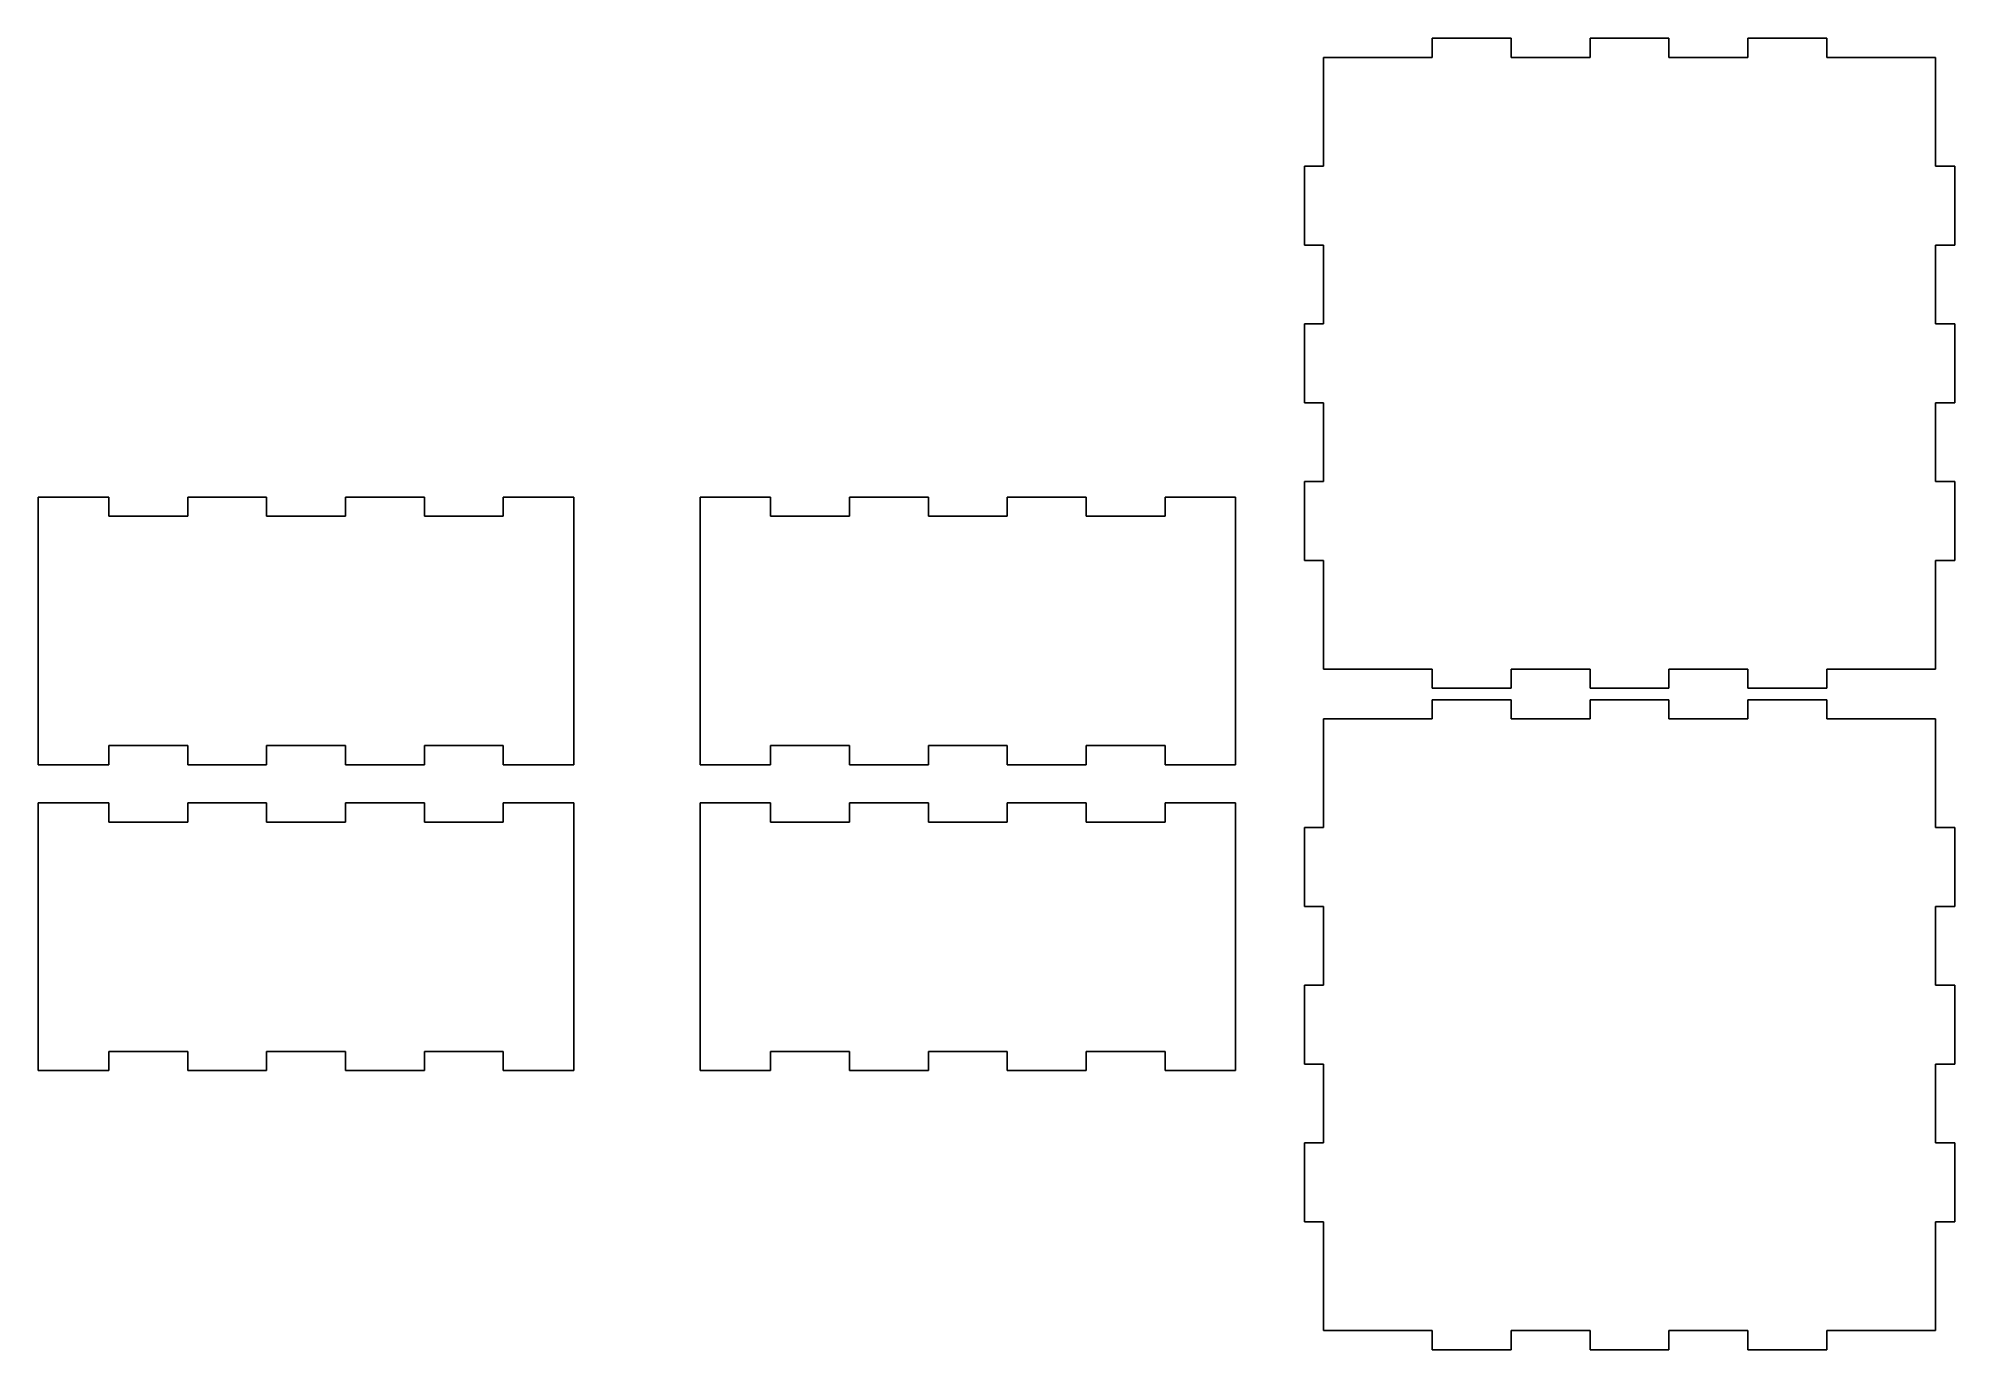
# Model space of a CAD drawing. Header units: centimetres. Extents: x 1.5 to 51.6, y 0.3 to 34.6.
import ezdxf

# ---------------------------------------------------------------- set-up
doc = ezdxf.new("R2010")
doc.units = ezdxf.units.CM
doc.header["$MEASUREMENT"] = 0
for name, color, linetype in [('Robot_Electonic_Enclosure v1_upper box v1_back_outsideCutPath', 7, 'Continuous'), ('Robot_Electonic_Enclosure v1_upper box v1_bottom_outsideCutPath', 7, 'Continuous'), ('Robot_Electonic_Enclosure v1_upper box v1_right_outsideCutPath', 7, 'Continuous'), ('Robot_Electonic_Enclosure v1_upper box v1_top_outsideCutPath', 7, 'Continuous')]:
    doc.layers.add(name, color=color, linetype=linetype)

msp = doc.modelspace()

# ---------------------------------------------------------------- linework, layer by layer
at = {"layer": 'Robot_Electonic_Enclosure v1_upper box v1_back_outsideCutPath'}
for p, q in [((1.5, 22.6), (1.5, 15.6)), ((1.5, 22.6), (1.5, 15.6)), ((3.34375, 22.6), (1.5, 22.6)), ((3.34375, 22.1), (3.34375, 22.6)), ((7.46875, 22.6), (5.40625, 22.6)), ((5.40625, 22.6), (5.40625, 22.1)), ((7.46875, 22.1), (7.46875, 22.6)), ((11.59375, 22.6), (9.53125, 22.6)), ((9.53125, 22.6), (9.53125, 22.1)), ((11.59375, 22.1), (11.59375, 22.6)), ((13.65625, 22.6), (13.65625, 22.1)), ((15.5, 22.6), (13.65625, 22.6)), ((15.5, 22.6), (15.5, 15.6)), ((15.5, 22.6), (15.5, 15.6)), ((5.40625, 22.1), (3.34375, 22.1)), ((9.53125, 22.1), (7.46875, 22.1)), ((13.65625, 22.1), (11.59375, 22.1)), ((3.34375, 16.1), (5.40625, 16.1)), ((3.34375, 15.6), (3.34375, 16.1)), ((5.40625, 16.1), (5.40625, 15.6)), ((7.46875, 15.6), (7.46875, 16.1)), ((7.46875, 16.1), (9.53125, 16.1)), ((9.53125, 16.1), (9.53125, 15.6)), ((11.59375, 16.1), (13.65625, 16.1)), ((11.59375, 15.6), (11.59375, 16.1)), ((13.65625, 16.1), (13.65625, 15.6)), ((1.5, 15.6), (3.34375, 15.6)), ((5.40625, 15.6), (7.46875, 15.6)), ((9.53125, 15.6), (11.59375, 15.6)), ((13.65625, 15.6), (15.5, 15.6)), ((3.34375, 14.6), (1.5, 14.6)), ((1.5, 14.6), (1.5, 7.6)), ((1.5, 14.6), (1.5, 7.6)), ((3.34375, 14.1), (3.34375, 14.6)), ((5.40625, 14.6), (5.40625, 14.1)), ((7.46875, 14.6), (5.40625, 14.6)), ((7.46875, 14.1), (7.46875, 14.6)), ((11.59375, 14.6), (9.53125, 14.6)), ((9.53125, 14.6), (9.53125, 14.1)), ((11.59375, 14.1), (11.59375, 14.6)), ((15.5, 14.6), (13.65625, 14.6)), ((13.65625, 14.6), (13.65625, 14.1)), ((15.5, 14.6), (15.5, 7.6)), ((15.5, 14.6), (15.5, 7.6)), ((5.40625, 14.1), (3.34375, 14.1)), ((9.53125, 14.1), (7.46875, 14.1)), ((13.65625, 14.1), (11.59375, 14.1)), ((3.34375, 8.1), (5.40625, 8.1)), ((3.34375, 7.6), (3.34375, 8.1)), ((5.40625, 8.1), (5.40625, 7.6)), ((7.46875, 8.1), (9.53125, 8.1)), ((7.46875, 7.6), (7.46875, 8.1)), ((9.53125, 8.1), (9.53125, 7.6)), ((11.59375, 8.1), (13.65625, 8.1)), ((11.59375, 7.6), (11.59375, 8.1)), ((13.65625, 8.1), (13.65625, 7.6)), ((1.5, 7.6), (3.34375, 7.6)), ((5.40625, 7.6), (7.46875, 7.6)), ((9.53125, 7.6), (11.59375, 7.6)), ((13.65625, 7.6), (15.5, 7.6))]:
    msp.add_line(p, q, dxfattribs=at)
at = {"layer": 'Robot_Electonic_Enclosure v1_upper box v1_bottom_outsideCutPath'}
for p, q in [((37.94375, 34.6), (37.94375, 34.1)), ((40.00625, 34.6), (37.94375, 34.6)), ((40.00625, 34.1), (40.00625, 34.6)), ((44.13125, 34.6), (42.06875, 34.6)), ((42.06875, 34.6), (42.06875, 34.1)), ((44.13125, 34.1), (44.13125, 34.6)), ((48.25625, 34.6), (46.19375, 34.6)), ((46.19375, 34.6), (46.19375, 34.1)), ((48.25625, 34.1), (48.25625, 34.6)), ((35.88125, 34.1), (35.1, 34.1)), ((35.1, 34.1), (35.1, 31.25625)), ((37.94375, 34.1), (35.88125, 34.1)), ((42.06875, 34.1), (40.00625, 34.1)), ((46.19375, 34.1), (44.13125, 34.1)), ((51.1, 34.1), (48.25625, 34.1)), ((51.1, 33.31875), (51.1, 34.1)), ((51.1, 31.25625), (51.1, 33.31875)), ((34.6, 31.25625), (34.6, 29.19375)), ((35.1, 31.25625), (34.6, 31.25625)), ((51.6, 31.25625), (51.1, 31.25625)), ((51.6, 29.19375), (51.6, 31.25625)), ((34.6, 29.19375), (35.1, 29.19375)), ((35.1, 29.19375), (35.1, 27.13125)), ((51.1, 27.13125), (51.1, 29.19375)), ((51.1, 29.19375), (51.6, 29.19375)), ((34.6, 27.13125), (34.6, 25.06875)), ((35.1, 27.13125), (34.6, 27.13125)), ((51.6, 27.13125), (51.1, 27.13125)), ((51.6, 25.06875), (51.6, 27.13125)), ((34.6, 25.06875), (35.1, 25.06875)), ((35.1, 25.06875), (35.1, 23.00625)), ((51.1, 23.00625), (51.1, 25.06875)), ((51.1, 25.06875), (51.6, 25.06875)), ((35.1, 23.00625), (34.6, 23.00625)), ((34.6, 23.00625), (34.6, 20.94375)), ((51.6, 23.00625), (51.1, 23.00625)), ((51.6, 20.94375), (51.6, 23.00625)), ((34.6, 20.94375), (35.1, 20.94375)), ((35.1, 20.94375), (35.1, 18.88125)), ((51.1, 18.1), (51.1, 20.94375)), ((51.1, 20.94375), (51.6, 20.94375)), ((35.1, 18.88125), (35.1, 18.1)), ((35.1, 18.1), (37.94375, 18.1)), ((37.94375, 18.1), (37.94375, 17.6)), ((40.00625, 17.6), (40.00625, 18.1)), ((40.00625, 18.1), (42.06875, 18.1)), ((42.06875, 18.1), (42.06875, 17.6)), ((44.13125, 18.1), (46.19375, 18.1)), ((44.13125, 17.6), (44.13125, 18.1)), ((46.19375, 18.1), (46.19375, 17.6)), ((48.25625, 18.1), (50.31875, 18.1)), ((48.25625, 17.6), (48.25625, 18.1)), ((50.31875, 18.1), (51.1, 18.1)), ((37.94375, 17.6), (40.00625, 17.6)), ((42.06875, 17.6), (44.13125, 17.6)), ((46.19375, 17.6), (48.25625, 17.6))]:
    msp.add_line(p, q, dxfattribs=at)
at = {"layer": 'Robot_Electonic_Enclosure v1_upper box v1_right_outsideCutPath'}
for p, q in [((20.64375, 22.6), (18.8, 22.6)), ((18.8, 22.6), (18.8, 15.6)), ((20.64375, 22.1), (20.64375, 22.6)), ((22.70625, 22.6), (22.70625, 22.1)), ((24.76875, 22.6), (22.70625, 22.6)), ((24.76875, 22.1), (24.76875, 22.6)), ((28.89375, 22.6), (26.83125, 22.6)), ((26.83125, 22.6), (26.83125, 22.1)), ((28.89375, 22.1), (28.89375, 22.6)), ((30.95625, 22.6), (30.95625, 22.1)), ((32.8, 22.6), (30.95625, 22.6)), ((32.8, 22.6), (32.8, 15.6)), ((22.70625, 22.1), (20.64375, 22.1)), ((26.83125, 22.1), (24.76875, 22.1)), ((30.95625, 22.1), (28.89375, 22.1)), ((20.64375, 16.1), (22.70625, 16.1)), ((20.64375, 15.6), (20.64375, 16.1)), ((22.70625, 16.1), (22.70625, 15.6)), ((24.76875, 15.6), (24.76875, 16.1)), ((24.76875, 16.1), (26.83125, 16.1)), ((26.83125, 16.1), (26.83125, 15.6)), ((28.89375, 16.1), (30.95625, 16.1)), ((28.89375, 15.6), (28.89375, 16.1)), ((30.95625, 16.1), (30.95625, 15.6)), ((18.8, 15.6), (20.64375, 15.6)), ((22.70625, 15.6), (24.76875, 15.6)), ((26.83125, 15.6), (28.89375, 15.6)), ((30.95625, 15.6), (32.8, 15.6)), ((20.64375, 14.6), (18.8, 14.6)), ((18.8, 14.6), (18.8, 7.6)), ((20.64375, 14.1), (20.64375, 14.6)), ((22.70625, 14.6), (22.70625, 14.1)), ((24.76875, 14.6), (22.70625, 14.6)), ((24.76875, 14.1), (24.76875, 14.6)), ((28.89375, 14.6), (26.83125, 14.6)), ((26.83125, 14.6), (26.83125, 14.1)), ((28.89375, 14.1), (28.89375, 14.6)), ((32.8, 14.6), (30.95625, 14.6)), ((30.95625, 14.6), (30.95625, 14.1)), ((32.8, 14.6), (32.8, 7.6)), ((22.70625, 14.1), (20.64375, 14.1)), ((26.83125, 14.1), (24.76875, 14.1)), ((30.95625, 14.1), (28.89375, 14.1)), ((20.64375, 7.6), (20.64375, 8.1)), ((20.64375, 8.1), (22.70625, 8.1)), ((22.70625, 8.1), (22.70625, 7.6)), ((24.76875, 8.1), (26.83125, 8.1)), ((24.76875, 7.6), (24.76875, 8.1)), ((26.83125, 8.1), (26.83125, 7.6)), ((28.89375, 7.6), (28.89375, 8.1)), ((28.89375, 8.1), (30.95625, 8.1)), ((30.95625, 8.1), (30.95625, 7.6)), ((18.8, 7.6), (20.64375, 7.6)), ((22.70625, 7.6), (24.76875, 7.6)), ((26.83125, 7.6), (28.89375, 7.6)), ((30.95625, 7.6), (32.8, 7.6))]:
    msp.add_line(p, q, dxfattribs=at)
at = {"layer": 'Robot_Electonic_Enclosure v1_upper box v1_top_outsideCutPath'}
for p, q in [((40.00625, 17.3), (37.94375, 17.3)), ((37.94375, 17.3), (37.94375, 16.8)), ((40.00625, 16.8), (40.00625, 17.3)), ((44.13125, 17.3), (42.06875, 17.3)), ((42.06875, 17.3), (42.06875, 16.8)), ((44.13125, 16.8), (44.13125, 17.3)), ((48.25625, 17.3), (46.19375, 17.3)), ((46.19375, 17.3), (46.19375, 16.8)), ((48.25625, 16.8), (48.25625, 17.3)), ((35.1, 16.8), (35.1, 13.95625)), ((35.88125, 16.8), (35.1, 16.8)), ((37.94375, 16.8), (35.88125, 16.8)), ((42.06875, 16.8), (40.00625, 16.8)), ((46.19375, 16.8), (44.13125, 16.8)), ((51.1, 16.8), (48.25625, 16.8)), ((51.1, 16.01875), (51.1, 16.8)), ((51.1, 13.95625), (51.1, 16.01875)), ((35.1, 13.95625), (34.6, 13.95625)), ((34.6, 13.95625), (34.6, 11.89375)), ((51.6, 13.95625), (51.1, 13.95625)), ((51.6, 11.89375), (51.6, 13.95625)), ((34.6, 11.89375), (35.1, 11.89375)), ((35.1, 11.89375), (35.1, 9.83125)), ((51.1, 9.83125), (51.1, 11.89375)), ((51.1, 11.89375), (51.6, 11.89375)), ((34.6, 9.83125), (34.6, 7.76875)), ((35.1, 9.83125), (34.6, 9.83125)), ((51.6, 9.83125), (51.1, 9.83125)), ((51.6, 7.76875), (51.6, 9.83125)), ((34.6, 7.76875), (35.1, 7.76875)), ((35.1, 7.76875), (35.1, 5.70625)), ((51.1, 7.76875), (51.6, 7.76875)), ((51.1, 5.70625), (51.1, 7.76875)), ((34.6, 5.70625), (34.6, 3.64375)), ((35.1, 5.70625), (34.6, 5.70625)), ((51.6, 5.70625), (51.1, 5.70625)), ((51.6, 3.64375), (51.6, 5.70625)), ((34.6, 3.64375), (35.1, 3.64375)), ((35.1, 3.64375), (35.1, 1.58125)), ((51.1, 3.64375), (51.6, 3.64375)), ((51.1, 0.8), (51.1, 3.64375)), ((35.1, 1.58125), (35.1, 0.8)), ((35.1, 0.8), (37.94375, 0.8)), ((37.94375, 0.8), (37.94375, 0.3)), ((40.00625, 0.3), (40.00625, 0.8)), ((40.00625, 0.8), (42.06875, 0.8)), ((42.06875, 0.8), (42.06875, 0.3)), ((44.13125, 0.3), (44.13125, 0.8)), ((44.13125, 0.8), (46.19375, 0.8)), ((46.19375, 0.8), (46.19375, 0.3)), ((48.25625, 0.8), (50.31875, 0.8)), ((48.25625, 0.3), (48.25625, 0.8)), ((50.31875, 0.8), (51.1, 0.8)), ((37.94375, 0.3), (40.00625, 0.3)), ((42.06875, 0.3), (44.13125, 0.3)), ((46.19375, 0.3), (48.25625, 0.3))]:
    msp.add_line(p, q, dxfattribs=at)

doc.saveas('drawing.dxf')
